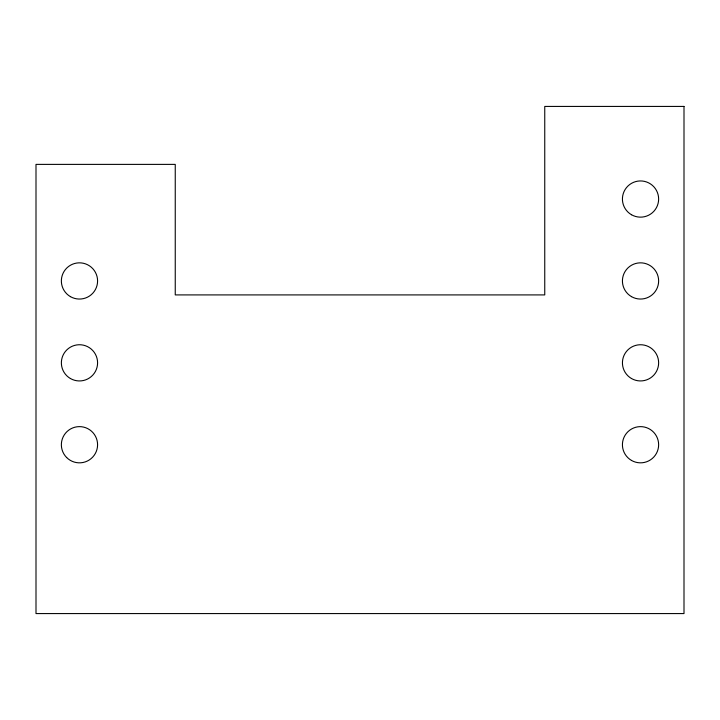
<?xml version="1.0" encoding="UTF-8"?>
<svg xmlns="http://www.w3.org/2000/svg" width="720" height="720" viewBox="0 0 720 720"><rect width="100%" height="100%" fill="white"/><g stroke="black" fill="none" stroke-linecap="round" stroke-linejoin="round"><path stroke-width="1.08" d="M684 106.425L544.752 106.425L544.752 294.912L175.248 294.912L175.248 164.385L36 164.385L36 613.575L684 613.575L684 106.425M631.476 214.731A18.117 18.117 0 0 0 658.638 199.044A18.117 18.117 0 0 0 631.476 183.357A18.117 18.117 0 0 0 631.476 214.731M70.416 296.631A18.117 18.117 0 0 0 97.587 280.944A18.117 18.117 0 0 0 70.416 265.257A18.117 18.117 0 0 0 70.416 296.631M631.476 378.522A18.117 18.117 0 0 0 658.638 362.835A18.117 18.117 0 0 0 631.476 347.157A18.117 18.117 0 0 0 631.476 378.522M631.476 460.422A18.117 18.117 0 0 0 658.638 444.735A18.117 18.117 0 0 0 631.476 429.048A18.117 18.117 0 0 0 631.476 460.422M631.476 296.631A18.117 18.117 0 0 0 658.638 280.944A18.117 18.117 0 0 0 631.476 265.257A18.117 18.117 0 0 0 631.476 296.631M70.416 378.522A18.117 18.117 0 0 0 97.587 362.835A18.117 18.117 0 0 0 70.416 347.157A18.117 18.117 0 0 0 70.416 378.522M66.663 457.542A18.117 18.117 0 0 0 96.966 449.424A18.117 18.117 0 0 0 74.781 427.239A18.117 18.117 0 0 0 66.663 457.542"/></g></svg>
